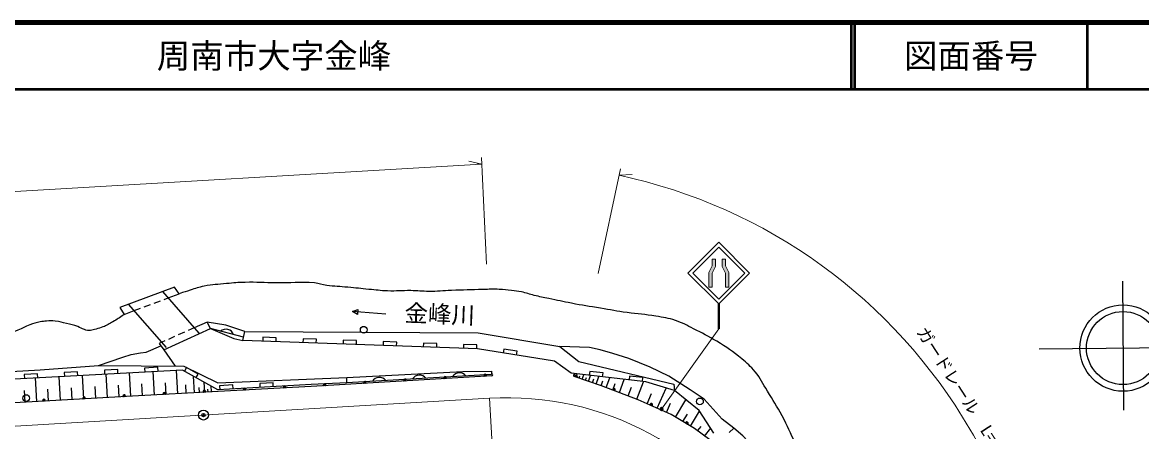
# Model space of a CAD drawing. Units: millimetres, scale not verified. Extents: x 40000 to 680000, y 20000 to 380000.
# Drawn here: x 384943 to 552114, y 318860 to 380000 of the extents above; entities that cross this region are included whole.
import ezdxf
from ezdxf.enums import TextEntityAlignment as Align

# ---------------------------------------------------------------- set-up
doc = ezdxf.new("R2010")
doc.units = ezdxf.units.MM
doc.header["$LTSCALE"] = 1000
doc.header["$PDMODE"] = 32
doc.header["$PDSIZE"] = 500
for name, color, linetype, lineweight in [('M-BGD', 7, 'Continuous', 25), ('M-BMK', 2, 'Continuous', 13), ('M-BMK-SRVR', 3, 'Continuous', 25), ('M-STR-HTXT', 7, 'Continuous', 13), ('M-STR-STR1', 1, 'Continuous', 25), ('M-STR-STRC', 7, 'Continuous', 25), ('M-TTL', 2, 'Continuous', 140), ('M-TTL-LINE', 7, 'Continuous', 50)]:
    doc.layers.add(name, color=color, linetype=linetype, lineweight=lineweight)
doc.layers.add('M-BMK-HTXT', color=7, linetype='Continuous')
doc.layers.add('M-TTL-TXT', color=7, linetype='Continuous')
doc.styles.add('ＭＳ ゴシック', font='')
doc.styles.get('ＭＳ ゴシック').set_extended_font_data('MS Gothic')

msp = doc.modelspace()

# ---------------------------------------------------------------- hatches: boundary and pattern name
at = {"layer": 'M-STR-HTXT'}
for points in [[(487948, 340439), (487948, 342528), (488448, 343528), (488448, 344646), (487948, 344646), (487948, 343646), (487448, 342646), (487448, 340439)], [(490448, 340439), (490448, 342646), (489948, 343646), (489948, 344646), (489448, 344646), (489448, 343528), (489948, 342528), (489948, 340439)], [(488848, 338056), (488948, 337955), (489048, 338056), (489051, 334232), (488851, 334232)]]:
    msp.add_hatch(color=256, dxfattribs=at).paths.add_polyline_path(points)

# ---------------------------------------------------------------- linework, layer by layer
at = {"layer": 'M-BGD'}
for p, q in [((434265, 336791), (435040, 337111)), ((439252, 336431), (434265, 336791)), ((434986, 336363), (434265, 336791)), ((435040, 337111), (434986, 336363)), ((417978, 332991), (413065, 334272)), ((420860, 332953), (420839, 332354)), ((422859, 332882), (420860, 332953)), ((422838, 332283), (422859, 332882)), ((426857, 332740), (426835, 332141)), ((428855, 332669), (426857, 332740)), ((405779, 332202), (405370, 332020)), ((406070, 331098), (407755, 328644)), ((428834, 332069), (428855, 332669)), ((432853, 332527), (432831, 331927)), ((434851, 332456), (432853, 332527)), ((434830, 331856), (434851, 332456)), ((438849, 332314), (438828, 331714)), ((440848, 332243), (438849, 332314)), ((440826, 331643), (440848, 332243)), ((444845, 332100), (444824, 331501)), ((446844, 332029), (444845, 332100)), ((446823, 331430), (446844, 332029)), ((450841, 331887), (450820, 331288)), ((452840, 331816), (450841, 331887)), ((452819, 331216), (452840, 331816)), ((456865, 331194), (456770, 330601)), ((458840, 330879), (456865, 331194)), ((458746, 330287), (458840, 330879)), ((393200, 327815), (391203, 327707)), ((391203, 327707), (391236, 327108)), ((393233, 327216), (393200, 327815)), ((399191, 328141), (397194, 328032)), ((397194, 328032), (397227, 327433)), ((399224, 327542), (399191, 328141)), ((405182, 328466), (403185, 328358)), ((403185, 328358), (403218, 327759)), ((404654, 324326), (404463, 327826)), ((405215, 327867), (405182, 328466)), ((408153, 324517), (407962, 328016)), ((409461, 328426), (409167, 327903)), ((411204, 327445), (409461, 328426)), ((469679, 327866), (469610, 327270)), ((471666, 327634), (469679, 327866)), ((387210, 327490), (385213, 327386)), ((385213, 327386), (385244, 326787)), ((387104, 323341), (386904, 326874)), ((387241, 326891), (387210, 327490)), ((390628, 323540), (390429, 327064)), ((394144, 323738), (393945, 327255)), ((397653, 323937), (397455, 327446)), ((401154, 324135), (400956, 327636)), ((406403, 324422), (406308, 326171)), ((410646, 324654), (410510, 327147)), ((410910, 326922), (411204, 327445)), ((412170, 324737), (412087, 326260)), ((422385, 326174), (420388, 326059)), ((420388, 326059), (420422, 325460)), ((422419, 325575), (422385, 326174)), ((433403, 326159), (433381, 326942)), ((455017, 327419), (433403, 326159)), ((467625, 327013), (467787, 327483)), ((468098, 326849), (468215, 327188)), ((468570, 326686), (468804, 327364)), ((469043, 326523), (469196, 326966)), ((469516, 326360), (469821, 327245)), ((470083, 326165), (470278, 326732)), ((470650, 325969), (471041, 327103)), ((471396, 325711), (471654, 326458)), ((471596, 327038), (471666, 327634)), ((472135, 325433), (472694, 326910)), ((473120, 325060), (473493, 326045)), ((474106, 324687), (474851, 326658)), ((475639, 327170), (475569, 326574)), ((477625, 326938), (475639, 327170)), ((476735, 323693), (477730, 326322)), ((477556, 326342), (477625, 326938)), ((385337, 323241), (385237, 325007)), ((388866, 323440), (388766, 325202)), ((392386, 323639), (392287, 325397)), ((395899, 323838), (395799, 325592)), ((399403, 324036), (399305, 325786)), ((402904, 324231), (402808, 325981)), ((409400, 324586), (409332, 325832)), ((411408, 324695), (411366, 325457)), ((412669, 324764), (412645, 325208)), ((413168, 324791), (413120, 325679)), ((416394, 325830), (414398, 325715)), ((414398, 325715), (414432, 325116)), ((416429, 325231), (416394, 325830)), ((475421, 324190), (475918, 325505)), ((478248, 323028), (478923, 324537)), ((479758, 322353), (481107, 325371)), ((481135, 321737), (481751, 323115)), ((482472, 321042), (484038, 323623)), ((483591, 320363), (484271, 321483)), ((484711, 319684), (486070, 321923)), ((485830, 319004), (486305, 319631)), ((486845, 318200), (487750, 319370))]:
    msp.add_line(p, q, dxfattribs=at)
for points in [[(406697, 338830), (408374, 339457), (407658, 340423), (399488, 337408)], [(399488, 337408), (400124, 336369), (401625, 336931)], [(405370, 332020), (406070, 331098), (413065, 334272), (412535, 335216), (410606, 334355)], [(418172, 333802), (415337, 334741), (412535, 335216)], [(413065, 334272), (416545, 332785), (417850, 332460)], [(417850, 332460), (418172, 333802), (452995, 333614), (465228, 331602), (468045, 329348), (482264, 325932), (482363, 324994)], [(396296, 328749), (399955, 329965), (401207, 330359), (402566, 330609), (403425, 330752), (405623, 331687)], [(482363, 324994), (478071, 326282), (466922, 327584), (464442, 329380), (452928, 331213), (417850, 332460)], [(491183, 319361), (489482, 320725), (486800, 323730), (484707, 325125), (481488, 327164), (478698, 328505), (475532, 329793), (473117, 330544), (471239, 331081), (469630, 331403), (465228, 331602)], [(277895, 320942), (286811, 322203), (299438, 323705), (310884, 325601), (324441, 326781), (330343, 327032), (343292, 325959), (349302, 325923), (364969, 326781), (387612, 328105), (396296, 328749), (409066, 328632), (414145, 326164), (433381, 326942), (450734, 327837), (455017, 327896), (455017, 327419)], [(433403, 326159), (428060, 325899), (414149, 325100), (408877, 328066), (387480, 326904), (374326, 326218), (353287, 324835), (348888, 324620), (342592, 324906), (329357, 325836), (311471, 324227), (299345, 322474), (287434, 320864), (278087, 320021)], [(488223, 318652), (486017, 322003), (482363, 324994)], [(547451, 242483), (541561, 242221), (536219, 242483), (529613, 243795), (523723, 248731), (519455, 254860), (515782, 264566), (512396, 273985), (511275, 278373), (510130, 283810), (509522, 289605), (505577, 298892), (502158, 304730), (499297, 309381), (495505, 315104), (492542, 318216), (491183, 319361), (490515, 318717)]]:
    msp.add_lwpolyline(points, dxfattribs=at)
for centre in [(435920, 334087), (385497, 323878), (486142, 323376)]:
    msp.add_circle(centre, 500, dxfattribs=at)
for centre, start, end in [((415332, 332906), 22.25548, 128.51568), ((438264, 325691), 40.20609, 146.4663), ((444254, 326041), 40.20609, 146.4663), ((450243, 326390), 40.20609, 146.4663)]:
    msp.add_arc(centre, 1250, start, end, dxfattribs=at)
for points, knots in [([(527812, 291013), (527292, 290819), (527084, 290747), (526595, 290703), (526074, 290656), (525771, 290708), (525260, 290822), (524667, 290954), (524330, 291064), (523805, 291370), (523372, 291624), (523166, 291834), (522828, 292205), (522509, 292555), (522366, 292784), (522112, 293183), (521873, 293559), (521818, 293818), (521564, 294184), (521288, 294581), (521167, 294853), (520777, 295138), (520504, 295338), (520314, 295402), (519990, 295496), (519582, 295614), (519336, 295597), (518917, 295663), (518451, 295736), (518191, 295789), (517724, 295854), (517343, 295907), (517123, 295892), (516747, 295973), (516277, 296074), (516012, 296150), (515578, 296354), (515153, 296555), (514958, 296747), (514576, 297022), (514178, 297310), (513948, 297464), (513575, 297785), (512756, 298490), (512289, 298885), (511572, 299693), (510675, 300704), (510232, 301321), (509402, 302388), (508299, 303805), (507634, 304567), (506635, 306060), (505756, 307375), (505394, 308193), (504608, 309566), (503848, 310894), (503421, 311638), (502677, 312976), (501789, 314571), (501275, 315456), (500435, 317078), (499605, 318679), (499260, 319637), (498408, 321227), (497615, 322707), (497091, 323492), (496214, 324923), (495516, 326062), (495228, 326778), (494378, 327809), (493690, 328642), (493237, 329059), (492399, 329740), (491013, 330867), (490178, 331431), (488655, 332364), (487347, 333164), (486568, 333538), (485197, 334224), (484160, 334742), (483600, 335094), (482502, 335464), (481382, 335841), (480711, 335911), (479545, 336108), (477879, 336389), (476925, 336395), (475253, 336632), (473691, 336854), (472825, 337037), (471270, 337300), (469584, 337585), (468633, 337715), (466954, 338039), (465626, 338296), (464890, 338477), (463567, 338755), (462720, 338933), (462238, 338999), (461397, 339208), (460647, 339394), (460246, 339576), (459490, 339732), (458909, 339852), (458576, 339878), (457987, 339947), (457281, 340030), (456885, 340077), (456175, 340114), (455226, 340164), (454692, 340109), (453742, 340090), (451898, 340053), (450865, 340015), (449021, 339947), (447707, 339898), (446973, 339802), (445658, 339804), (444595, 339806), (444002, 339911), (442940, 339923), (441589, 339938), (440832, 339835), (439482, 339875), (438389, 339908), (437781, 340014), (436692, 340114), (435471, 340226), (434789, 340309), (433568, 340424), (432329, 340541), (431629, 340549), (430396, 340710), (429681, 340803), (429303, 341013), (428584, 341068), (426336, 341239), (425067, 341047), (422813, 341068), (421015, 341085), (420008, 341206), (418210, 341163), (417127, 341137), (416522, 341077), (415444, 340972), (414128, 340845), (413378, 340848), (412081, 340591), (411254, 340427), (410812, 340246), (410007, 339995), (409366, 339795), (409157, 339726), (408374, 339457)], [0, 0, 0, 0, 1, 1, 1, 2, 2, 2, 3, 3, 3, 4, 4, 4, 5, 5, 5, 6, 6, 6, 7, 7, 7, 8, 8, 8, 9, 9, 9, 10, 10, 10, 11, 11, 11, 12, 12, 12, 13, 13, 13, 14, 14, 14, 15, 15, 15, 16, 16, 16, 17, 17, 17, 18, 18, 18, 19, 19, 19, 20, 20, 20, 21, 21, 21, 22, 22, 22, 23, 23, 23, 24, 24, 24, 25, 25, 25, 26, 26, 26, 27, 27, 27, 28, 28, 28, 29, 29, 29, 30, 30, 30, 31, 31, 31, 32, 32, 32, 33, 33, 33, 34, 34, 34, 35, 35, 35, 36, 36, 36, 37, 37, 37, 38, 38, 38, 39, 39, 39, 40, 40, 40, 41, 41, 41, 42, 42, 42, 43, 43, 43, 44, 44, 44, 45, 45, 45, 46, 46, 46, 47, 47, 47, 48, 48, 48, 49, 49, 49, 50, 50, 50, 51, 51, 51, 51]), ([(400124, 336369), (399367, 335821), (399143, 335651), (398469, 335264), (397898, 334936), (397580, 334740), (396967, 334501), (396577, 334349), (396345, 334303), (395941, 334191), (395617, 334101), (395443, 333998), (395107, 333976), (394750, 333954), (394541, 333988), (394201, 334095), (393799, 334222), (393617, 334400), (393223, 334549), (392588, 334788), (392213, 334868), (391554, 335026), (390898, 335182), (390530, 335282), (389860, 335359), (389351, 335418), (389060, 335420), (388549, 335383), (388182, 335357), (387978, 335317), (387619, 335240), (386996, 335106), (386646, 335023), (386045, 334811), (385327, 334558), (384978, 334287), (384268, 334012), (383720, 333800), (383405, 333699), (382837, 333547), (382327, 333410), (382035, 333350), (381514, 333261), (380902, 333156), (380559, 333088), (379940, 333046), (378894, 332975), (378305, 333001), (377257, 333010), (376027, 333022), (375339, 333058), (374109, 333082), (372321, 333116), (371319, 333110), (369531, 333154), (367854, 333194), (366912, 333191), (365238, 333297), (363921, 333380), (363192, 333530), (361876, 333619), (360257, 333728), (359348, 333767), (357726, 333797), (356092, 333828), (355176, 333769), (353541, 333726), (350970, 333658), (349523, 333722), (346959, 333511), (345795, 333416), (345149, 333301), (343990, 333154), (342816, 333004), (342161, 332900), (340986, 332760), (340191, 332665), (339745, 332609), (338947, 332545), (337887, 332461), (337291, 332439), (336228, 332402), (334748, 332351), (333918, 332332), (332437, 332331), (331053, 332330), (330278, 332443), (328895, 332402), (327661, 332366), (326975, 332249), (325747, 332116), (324808, 332014), (324289, 331902), (323351, 331794), (322807, 331732), (322503, 331619), (321956, 331651), (321658, 331669), (321495, 331724), (321205, 331794), (320874, 331875), (320647, 331867), (320382, 332080), (320234, 332200), (320261, 332357), (320239, 332545), (320177, 333074), (320306, 333374), (320346, 333905), (320406, 334701), (320415, 335149), (320489, 335944), (320566, 336770), (320604, 337043), (320740, 338054)], [0, 0, 0, 0, 1, 1, 1, 2, 2, 2, 3, 3, 3, 4, 4, 4, 5, 5, 5, 6, 6, 6, 7, 7, 7, 8, 8, 8, 9, 9, 9, 10, 10, 10, 11, 11, 11, 12, 12, 12, 13, 13, 13, 14, 14, 14, 15, 15, 15, 16, 16, 16, 17, 17, 17, 18, 18, 18, 19, 19, 19, 20, 20, 20, 21, 21, 21, 22, 22, 22, 23, 23, 23, 24, 24, 24, 25, 25, 25, 26, 26, 26, 27, 27, 27, 28, 28, 28, 29, 29, 29, 30, 30, 30, 31, 31, 31, 32, 32, 32, 33, 33, 33, 34, 34, 34, 35, 35, 35, 36, 36, 36, 37, 37, 37, 38, 38, 38, 38])]:
    msp.add_open_spline(points, degree=3, knots=knots, dxfattribs=at)
at = {"layer": 'M-BMK'}
msp.add_line((307895, 315226), (454716, 323851), dxfattribs=at)
msp.add_arc((457355, 278928), 45000, 30.23992, 93.36196, dxfattribs=at)
at = {"layer": 'M-BMK-SRVR'}
msp.add_line((549240, 341335), (549422, 322048), dxfattribs=at)
msp.add_lwpolyline([(536802, 331222), (566800, 331506), (563667, 332467), (561810, 330747)], dxfattribs=at)
for centre, radius in [((549334, 331341), 6451), ((549334, 331341), 5458), ((411982, 321340), 750)]:
    msp.add_circle(centre, radius, dxfattribs=at)
msp.add_point((411982, 321340), dxfattribs=at)
at = {"layer": 'M-STR-HTXT'}
for p, q in [((454265, 343855), (453505, 359836)), ((305843, 350165), (452664, 358790)), ((453552, 358838), (451631, 359247)), ((470932, 342494), (474273, 358142)), ((474065, 357164), (476027, 357256)), ((484352, 342551), (488948, 347148)), ((485059, 342551), (488948, 346441)), ((488948, 347148), (493545, 342551)), ((488948, 346441), (492837, 342551)), ((487948, 344646), (488448, 344646)), ((487948, 344646), (487948, 343646)), ((488448, 344646), (488448, 343528)), ((489448, 344646), (489448, 343528)), ((489948, 344646), (489448, 344646)), ((489948, 344646), (489948, 343646)), ((487448, 342646), (487948, 343646)), ((487948, 342528), (488448, 343528)), ((489948, 342528), (489448, 343528)), ((490448, 342646), (489948, 343646)), ((488948, 337955), (484352, 342551)), ((488948, 338662), (485059, 342551)), ((487448, 342646), (487448, 340439)), ((487948, 342528), (487948, 340439)), ((492837, 342551), (488948, 338662)), ((493545, 342551), (488948, 337955)), ((489948, 342528), (489948, 340439)), ((490448, 342646), (490448, 340439)), ((487448, 340439), (487948, 340439)), ((490448, 340439), (489948, 340439)), ((488848, 338056), (488851, 334232)), ((488948, 337955), (488951, 334232)), ((489048, 338056), (489051, 334232)), ((480416, 322239), (488951, 334232)), ((454716, 323851), (456182, 298894))]:
    msp.add_line(p, q, dxfattribs=at)
for radius in [150, 120, 90, 60, 30, 20]:
    msp.add_circle((480416, 322239), radius, dxfattribs=at)
for centre, radius, start, end in [((457355, 278928), 80000, 92.72479, 93.36196), ((457355, 278928), 80000, 30.23992, 77.94407), ((444396, 271374), 95000, 20.22066, 30.23992)]:
    msp.add_arc(centre, radius, start, end, dxfattribs=at)
msp.add_point((480416, 322239), dxfattribs=at)
at = {"layer": 'M-STR-STR1'}
for p, q in [((405873, 339774), (411310, 333550)), ((406481, 331403), (400793, 337878)), ((403124, 337492), (404060, 337842)), ((404622, 338053), (405558, 338403)), ((406120, 338614), (406697, 338830)), ((401625, 336931), (402562, 337281)), ((410606, 334355), (409693, 333948)), ((407683, 333052), (406770, 332645)), ((409145, 333704), (408231, 333296)), ((406222, 332400), (405779, 332202))]:
    msp.add_line(p, q, dxfattribs=at)
at = {"layer": 'M-STR-STRC'}
for points in [[(455059, 327183), (428064, 325597), (414167, 324846), (401397, 324148), (382885, 323102), (360913, 321814), (343609, 320929), (317452, 319722), (303367, 319078), (297733, 318434), (291214, 316824), (284292, 314168), (279141, 311995), (274151, 309178), (269403, 306200), (265218, 302659), (259342, 297589), (227010, 263073)], [(488781, 316784), (485324, 319312), (481866, 321410), (476906, 323628), (471421, 325703), (467343, 327110)]]:
    msp.add_lwpolyline(points, dxfattribs=at)
for centre, radius in [((436085, 326181), 112), ((436085, 326181), 100), ((442074, 326533), 112), ((442074, 326533), 100), ((448064, 326885), 112), ((448064, 326885), 100), ((454054, 327237), 112), ((454054, 327237), 100), ((467650, 327123), 112), ((467650, 327123), 100), ((406131, 324520), 100), ((412122, 324847), 100), ((418114, 325172), 100), ((424105, 325496), 100), ((430095, 325829), 112), ((430095, 325829), 100), ((473305, 325110), 112), ((473305, 325110), 100), ((388159, 323513), 100), ((394150, 323851), 100), ((400140, 324190), 100), ((478876, 322871), 100), ((484210, 320119), 100)]:
    msp.add_circle(centre, radius, dxfattribs=at)
for centre, radius, start, end in [((430095, 325829), 188, 326.49211, 220.23191), ((436085, 326181), 188, 326.49211, 220.23191), ((436085, 326181), 150, 314.77163, 231.95239), ((442074, 326533), 188, 326.49211, 220.23191), ((442074, 326533), 150, 314.77163, 231.95239), ((448064, 326885), 188, 326.49211, 220.23191), ((448064, 326885), 150, 314.77163, 231.95239), ((454054, 327237), 188, 326.49211, 220.23191), ((454054, 327237), 150, 314.77163, 231.95239), ((455050, 327333), 150, 273.36201, 93.36201), ((467392, 327252), 150, 70.96407, 250.96407), ((467650, 327123), 188, 304.09417, 197.83397), ((467650, 327123), 150, 292.37369, 209.55445), ((400140, 324190), 188, 326.36512, 220.10491), ((400140, 324190), 150, 314.64464, 231.82539), ((406131, 324520), 188, 326.2566, 219.99639), ((406131, 324520), 150, 314.53612, 231.71687), ((406131, 324520), 112, 273.12656, 273.12643), ((412122, 324847), 188, 326.2566, 219.99639), ((412122, 324847), 150, 314.53612, 231.71687), ((412122, 324847), 112, 273.12656, 273.12643), ((418114, 325172), 188, 326.22416, 219.96396), ((418114, 325172), 150, 314.50368, 231.68444), ((418114, 325172), 112, 273.09412, 273.09399), ((424105, 325496), 188, 326.22416, 219.96396), ((424105, 325496), 150, 314.50368, 231.68444), ((424105, 325496), 112, 273.09412, 273.09399), ((430095, 325829), 150, 314.77163, 231.95239), ((473305, 325110), 188, 302.41043, 196.15023), ((473305, 325110), 150, 290.68995, 207.87071), ((388159, 323513), 188, 326.36512, 220.10491), ((388159, 323513), 150, 314.64464, 231.82539), ((388159, 323513), 112, 273.23506, 273.23497), ((394150, 323851), 188, 326.36512, 220.10491), ((394150, 323851), 150, 314.64464, 231.82539), ((394150, 323851), 112, 273.23506, 273.23497), ((400140, 324190), 112, 273.23506, 273.23497), ((478876, 322871), 188, 299.03995, 192.77974), ((478876, 322871), 150, 287.31947, 204.50022), ((478876, 322871), 112, 245.90988, 245.90982), ((484210, 320119), 188, 291.87668, 185.61648), ((484210, 320119), 150, 280.1562, 197.33696), ((484210, 320119), 112, 238.74662, 238.74654)]:
    msp.add_arc(centre, radius, start, end, dxfattribs=at)
at = {"layer": 'M-TTL'}
msp.add_line((680000, 380000), (40000, 380000), dxfattribs=at)
msp.add_line((680000, 380000), (40000, 380000), dxfattribs=at)
at = {"layer": 'M-TTL-LINE'}
for p, q in [((508747, 380000), (508747, 370000)), ((508747, 380000), (508747, 370000)), ((509247, 380000), (509247, 370000)), ((509247, 380000), (509247, 370000)), ((543997, 380000), (543997, 370000)), ((543997, 380000), (543997, 370000)), ((40000, 370000), (680000, 370000)), ((40000, 370000), (680000, 370000))]:
    msp.add_line(p, q, dxfattribs=at)

# ---------------------------------------------------------------- texts
at = {"layer": 'M-BMK-HTXT', "style": 'ＭＳ ゴシック'}
msp.add_text('金峰川', height=2566, rotation=358.008, dxfattribs=at).set_placement((447278, 336418), align=Align.MIDDLE_CENTER)
at = {"layer": 'M-STR-HTXT', "style": 'ＭＳ ゴシック'}
msp.add_text('ガードレール\u3000L=148.0', height=1833, rotation=302.919, dxfattribs=at).set_placement((525064, 322469), align=Align.BOTTOM_CENTER)
at = {"layer": 'M-TTL-TXT', "style": 'ＭＳ ゴシック'}
msp.add_text('周南市大字金峰', height=3666, dxfattribs=at).set_placement((405024, 375000), align=Align.MIDDLE_LEFT)
msp.add_text('図面番号', height=3666, dxfattribs=at).set_placement((526622, 375000), align=Align.MIDDLE_CENTER)
msp.add_text('図面番号', height=3666, dxfattribs=at).set_placement((526622, 375000), align=Align.MIDDLE_CENTER)

doc.saveas('drawing.dxf')
